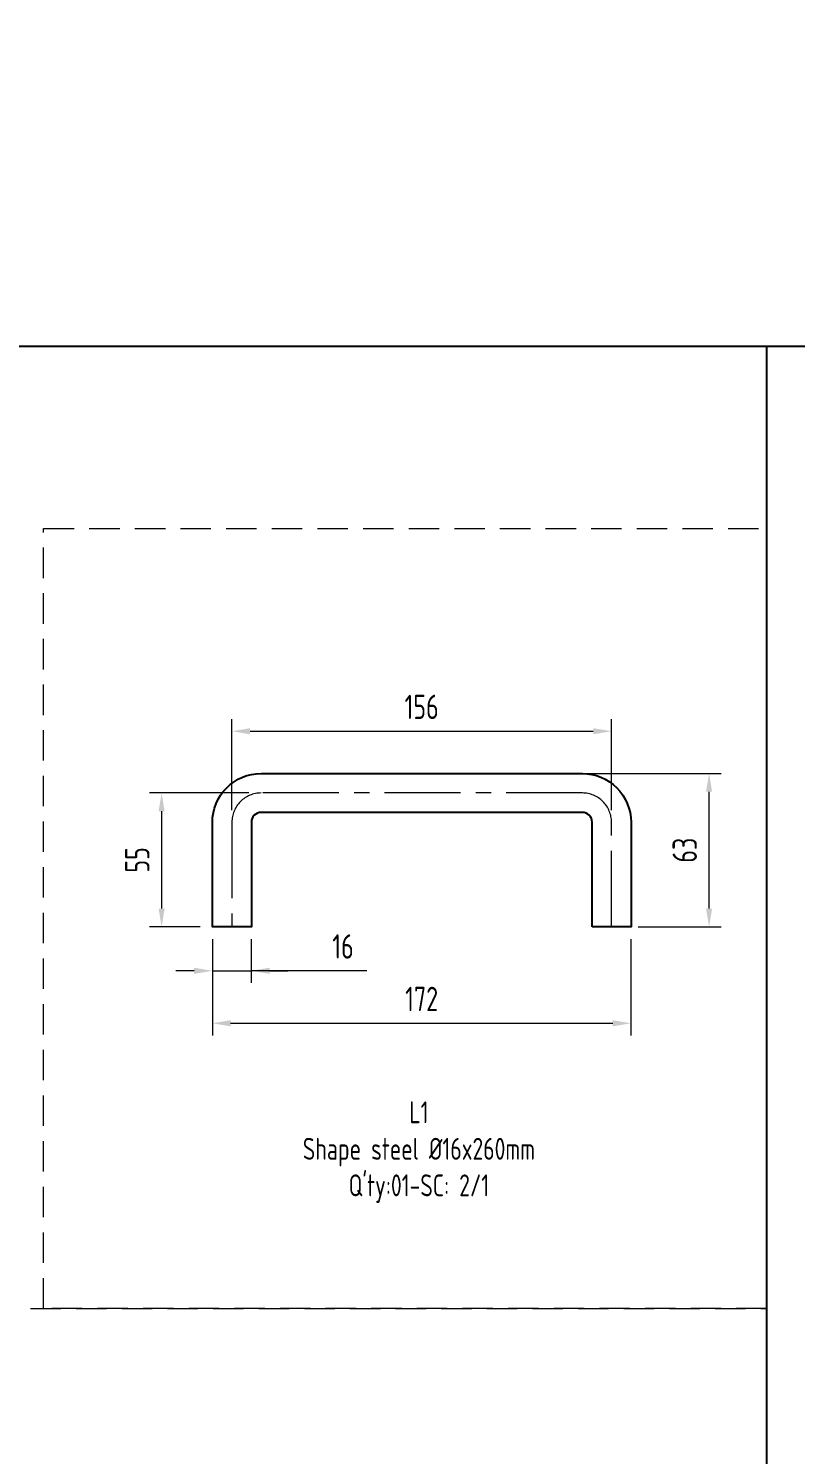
# Model space of a CAD drawing. Header units: millimetres. Extents: x -46397 to 283259, y -8690 to 23983.
# Drawn here: x 175436 to 176067, y -418 to 754 of the extents above; entities that cross this region are included whole.
import ezdxf
from ezdxf import colors
from ezdxf.entities.mleader import LeaderData, LeaderLine
from ezdxf.math import Vec2, Vec3

# ---------------------------------------------------------------- set-up
doc = ezdxf.new("R2010")
doc.units = ezdxf.units.MM
doc.linetypes.add('CENTER', pattern=[2, 1.25, -0.25, 0.25, -0.25])
doc.linetypes.add('HIDDEN', pattern=[0.375, 0.25, -0.125])
doc.layers.get('Defpoints').update_dxf_attribs({"lineweight": 0})
doc.layers.add('DIM', color=8, linetype='Continuous')
for name, color, linetype, lineweight in [('Dtext', 255, 'Continuous', 20), ('DUONGCHINH', 7, 'Continuous', 25), ('mDƯỜNG KHUẤT', 251, 'HIDDEN', 5), ('mDƯỜNG TÂM', 8, 'CENTER', 0)]:
    doc.layers.add(name, color=color, linetype=linetype, lineweight=lineweight)
doc.styles.add('Chu va so', font='arial.ttf')
doc.styles.add('GHI CHÚ 1', font='isocp_IV25.ttf', dxfattribs={"width": 0.8})
doc.styles.get("Standard").update_dxf_attribs({"font": 'isocp.shx', "width": 0.8})
doc.styles.add('TCVN', font='arial.ttf')
doc.dimstyles.new('1-30SCALE', dxfattribs={"dimtxt": 75, "dimasz": 75, "dimexe": 37.5, "dimexo": 30, "dimgap": 30, "dimtad": 1, "dimtoh": 1, "dimdec": 0, "dimdsep": 46, "dimtxsty": 'GHI CHÚ 1', "dimcen": 0.09, "dimclrd": 256, "dimclre": 256, "dimclrt": 2, "dimadec": 0, "dimazin": 0, "dimtfac": 1, "dimtdec": 0, "dimtofl": 0, "dimtmove": 0, "dimatfit": 3, "dimfxl": 1, "dimlwd": 0, "dimlwe": 0, "dimarcsym": 0})

# ---------------------------------------------------------------- blocks, each defined once
blk = doc.blocks.new('_Dot')
at = {"color": 0, "linetype": 'ByBlock', "lineweight": -2}
blk.add_line((-0.5, 0), (-1, 0), dxfattribs=at)
at = {"color": 0, "linetype": 'ByBlock', "const_width": 0.5}
blk.add_lwpolyline([(-0.25, 0, 1), (0.25, 0, 1)], format="xyb", close=True, dxfattribs=at)
blk = doc.blocks.new('*D706')
at = {"layer": 'Defpoints', "color": 0, "transparency": 16777216}
for p in [(175876.3, 141.6), (175995.6, 141.6), (175927.4, 15.6)]:
    blk.add_point(p, dxfattribs=at)
at = {"layer": 'DIM', "linetype": 'Continuous', "lineweight": 0, "transparency": 16777216}
for p, q in [((175886.3, 141.6), (176005.6, 141.6)), ((175995.6, 30.6), (175995.6, 126.6)), ((175937.4, 15.6), (176005.6, 15.6))]:
    blk.add_line(p, q, dxfattribs=at)
at = {"layer": 'DIM', "transparency": 16777216}
for points in [[(175993.1, 126.6), (175998.1, 126.6), (175995.6, 141.6)], [(175993.1, 30.6), (175998.1, 30.6), (175995.6, 15.6)]]:
    blk.add_solid(points, dxfattribs=at)
at = {"layer": 'DIM', "color": 2, "transparency": 16777216, "insert": (175975.6, 78.6), "char_height": 20, "attachment_point": 5, "rotation": 90, "style": 'GHI CHÚ 1'}
blk.add_mtext('63', dxfattribs=at)
blk = doc.blocks.new('*D715')
at = {"layer": 'Defpoints', "color": 0, "transparency": 16777216}
for p in [(175915.4, 176.3), (175603.4, 101.6, -1.4), (175915.4, 101.6, -1.4)]:
    blk.add_point(p, dxfattribs=at)
at = {"layer": 'DIM', "linetype": 'Continuous', "lineweight": 0, "transparency": 16777216}
for p, q in [((175603.4, 111.6), (175603.4, 186.3)), ((175618.4, 176.3), (175900.4, 176.3)), ((175915.4, 111.6), (175915.4, 186.3))]:
    blk.add_line(p, q, dxfattribs=at)
at = {"layer": 'DIM', "transparency": 16777216}
for points in [[(175618.4, 178.8), (175618.4, 173.8), (175603.4, 176.3)], [(175900.4, 178.8), (175900.4, 173.8), (175915.4, 176.3)]]:
    blk.add_solid(points, dxfattribs=at)
at = {"layer": 'DIM', "color": 2, "transparency": 16777216, "insert": (175759.4, 196.3), "char_height": 20, "attachment_point": 5, "style": 'GHI CHÚ 1'}
blk.add_mtext('156', dxfattribs=at)
blk = doc.blocks.new('*D716')
at = {"layer": 'Defpoints', "color": 0, "transparency": 16777216}
for p in [(175587.4, 15.6, -1.4), (175931.4, 15.6, -1.4), (175931.4, -63.6)]:
    blk.add_point(p, dxfattribs=at)
at = {"layer": 'DIM', "linetype": 'Continuous', "lineweight": 0, "transparency": 16777216}
for p, q in [((175587.4, 5.6), (175587.4, -73.6)), ((175931.4, 5.6), (175931.4, -73.6)), ((175602.4, -63.6), (175916.4, -63.6))]:
    blk.add_line(p, q, dxfattribs=at)
at = {"layer": 'DIM', "transparency": 16777216}
for points in [[(175602.4, -61.1), (175602.4, -66.1), (175587.4, -63.6)], [(175916.4, -61.1), (175916.4, -66.1), (175931.4, -63.6)]]:
    blk.add_solid(points, dxfattribs=at)
at = {"layer": 'DIM', "color": 2, "transparency": 16777216, "insert": (175759.4, -43.6), "char_height": 20, "attachment_point": 5, "style": 'GHI CHÚ 1'}
blk.add_mtext('172', dxfattribs=at)
blk = doc.blocks.new('*D717')
at = {"layer": 'Defpoints', "color": 0, "transparency": 16777216}
for p in [(175587.4, 15.6, -1.4), (175619.4, 15.6, -1.4), (175619.4, -20.5)]:
    blk.add_point(p, dxfattribs=at)
at = {"layer": 'DIM', "linetype": 'Continuous', "lineweight": 0, "transparency": 16777216}
for p, q in [((175587.4, 5.6), (175587.4, -30.5)), ((175619.4, 5.6), (175619.4, -30.5)), ((175572.4, -20.5), (175557.4, -20.5)), ((175587.4, -20.5), (175619.4, -20.5)), ((175714.3, -20.5), (175619.4, -20.5)), ((175634.4, -20.5), (175649.4, -20.5))]:
    blk.add_line(p, q, dxfattribs=at)
at = {"layer": 'DIM', "transparency": 16777216}
for points in [[(175572.4, -18), (175572.4, -23), (175587.4, -20.5)], [(175634.4, -18), (175634.4, -23), (175619.4, -20.5)]]:
    blk.add_solid(points, dxfattribs=at)
at = {"layer": 'DIM', "color": 2, "transparency": 16777216, "insert": (175694.8, -0.5), "char_height": 20, "attachment_point": 5, "style": 'GHI CHÚ 1'}
blk.add_mtext('16', dxfattribs=at)
blk = doc.blocks.new('*D762')
at = {"layer": 'Defpoints', "color": 0, "transparency": 16777216}
for p in [(175627.4, 125.6, -1.4), (175545.7, 15.6), (175587.4, 15.6, -1.4)]:
    blk.add_point(p, dxfattribs=at)
at = {"layer": 'DIM', "linetype": 'Continuous', "lineweight": 0, "transparency": 16777216}
for p, q in [((175617.4, 125.6), (175535.7, 125.6)), ((175545.7, 110.6), (175545.7, 30.6)), ((175577.4, 15.6), (175535.7, 15.6))]:
    blk.add_line(p, q, dxfattribs=at)
at = {"layer": 'DIM', "transparency": 16777216}
for points in [[(175543.2, 110.6), (175548.2, 110.6), (175545.7, 125.6)], [(175543.2, 30.6), (175548.2, 30.6), (175545.7, 15.6)]]:
    blk.add_solid(points, dxfattribs=at)
at = {"layer": 'DIM', "color": 2, "transparency": 16777216, "insert": (175525.7, 70.6), "char_height": 20, "attachment_point": 5, "rotation": 90, "style": 'GHI CHÚ 1'}
blk.add_mtext('55', dxfattribs=at)
blk = doc.blocks.new('*U1842')
at = {"lineweight": 25}
for points in [[(0, 0), (3838.6, 0), (3838.6, 2514.5), (0, 2514.5)], [(0, 0), (2902.4, 0), (2902.4, 2514.5), (0, 2514.5)]]:
    blk.add_lwpolyline(points, close=True, dxfattribs=at)
at = {"layer": 'Dtext', "ltscale": 0.1}
for tag, p, height, style in [('REV_3', (2927.1, 944.5), 16.7, 'TCVN'), ('FOR_APPROVAL3', (3094.3, 943.3, -0.2), 20.1, 'TCVN'), ('REV_2', (2927.1, 882), 16.7, 'TCVN'), ('FOR_APPROVAL2', (3094.3, 880.9, -0.2), 20.1, 'TCVN'), ('FOR_APPROVAL1', (3094.3, 818.4, -0.1), 20.1, 'TCVN'), ('REV_1', (2927.1, 819.6), 16.7, 'TCVN'), ('REV_0', (2927.1, 757.2), 16.7, 'TCVN'), ('NGUOI_VE', (3272.4, 756.3, -0.1), 20.1, 'TCVN'), ('NGUOI_KIEM_2', (3449.7, 756.3, -0.2), 20.1, 'TCVN'), ('NGUOI_DUYET', (3663.9, 756.3, -0.2), 20.1, 'TCVN'), ('1.1_A4', (3674.6, 38.1, -0.2), 20.1, 'Chu va so'), ('A4_A4', (3741.4, 38.1, -0.2), 20.1, 'Chu va so'), ('REV.', (3796.4, 38.1, -0.2), 20.1, 'Chu va so')]:
    blk.add_attdef(tag, p, '', height=height, dxfattribs=dict(at, style=style))
for tag, p, height, style, width in [('NGAY_REV03', (2969.5, 943.3, -0.2), 17.4, 'TCVN', 0.95), ('NGAY_REV02', (2969.5, 880.9, -0.2), 17.4, 'TCVN', 0.95), ('NGAY_REV01', (2969.5, 818.4, -0.2), 17.4, 'TCVN', 0.95), ('NGAY_REV0', (2969.5, 756, -0.2), 17.4, 'TCVN', 0.95), ('DWD.NO', (2967.9, 16.3, -0.2), 26.7, 'Chu va so', 0.85)]:
    blk.add_attdef(tag, p, '', height=height, dxfattribs=dict(at, style=style, width=width))
at = {"layer": 'Dtext', "lineweight": 25, "ltscale": 0.1, "style": 'Chu va so'}
for tag, p, height in [('PROJECT_CODE', (3161.3, 314.3), 40.1), ('TITLE1', (2987.5, 239.7, -0.2), 26.7), ('TITLE2', (2987.5, 176.8, -0.2), 26.7), ('TITLE3', (2987.5, 114.4, -0.2), 26.7)]:
    blk.add_attdef(tag, p, '', height=height, dxfattribs=at)

msp = doc.modelspace()

# ---------------------------------------------------------------- linework, layer by layer
at = {"layer": 'DUONGCHINH', "elevation": -1.42}
msp.add_lwpolyline([(175899.45, 15.59), (175899.45, 101.59, 0.4142136), (175891.45, 109.59), (175627.45, 109.59, 0.4142136), (175619.45, 101.59), (175619.45, 15.59), (175587.45, 15.59), (175587.45, 101.59, -0.4142136), (175627.45, 141.59), (175891.45, 141.59, -0.4142136), (175931.45, 101.59), (175931.45, 15.59)], format="xyb", close=True, dxfattribs=at)
at = {"layer": 'mDƯỜNG KHUẤT', "ltscale": 100}
for points in [[(175448.76, 342.89), (176042.99, 342.89), (176042.99, -297.86), (175448.76, -297.86)], [(174613, -297.86), (176042.99, -297.86), (176042.99, -924.48), (174613, -924.48)]]:
    msp.add_lwpolyline(points, close=True, dxfattribs=at)
at = {"layer": 'mDƯỜNG TÂM', "ltscale": 50, "elevation": -1.42}
msp.add_lwpolyline([(175915.45, 15.59), (175915.45, 101.59, 0.4142136), (175891.45, 125.59), (175627.45, 125.59, 0.4142136), (175603.45, 101.59), (175603.45, 15.59)], format="xyb", dxfattribs=at)

# ---------------------------------------------------------------- texts
at = {"color": 3, "insert": (175655.61, -127.72, -1.32), "char_height": 18, "attachment_point": 1, "style": 'GHI CHÚ 1'}
msp.add_mtext_dynamic_manual_height_columns("\\A1;\\pxqc;{\\Fisocp|c0;L1\\P\\C7;Shape steel %%C16\\C0;x260mm\\PQ'ty:01-SC: 2/1}", width=203.0579, gutter_width=3.34, heights=[0], dxfattribs=at)

# ---------------------------------------------------------------- dimensions: what is measured, and where the dimension line sits
at = {"layer": 'DIM'}
for base, p1, p2, picture, middle in [((175915.45, 176.31, -1.42), (175603.45, 101.59, -2.84), (175915.45, 101.59, -2.84), '*D715', (175759.45, 196.31, -1.42)), ((175931.45, -63.6), (175587.45, 15.59, -1.42), (175931.45, 15.59, -1.42), '*D716', (175759.45, -43.59))]:
    dim = msp.add_linear_dim(base=base, p1=p1, p2=p2, dimstyle='1-30SCALE', override={"dimtxt": 20, "dimasz": 15, "dimexe": 10, "dimexo": 10, "dimgap": 10, "dimlfac": 0.5, "dimtmove": 1}, dxfattribs=at)
    dim.commit()
    dim.dimension.update_dxf_attribs({"geometry": picture, "text_midpoint": middle})
for base, p1, p2, angle, picture, middle in [((175995.59, 141.59, -1.42), (175927.45, 15.59, -1.42), (175876.28, 141.59, -1.42), 270, '*D706', (175975.59, 78.59, -1.42)), ((175545.7, 15.59), (175627.45, 125.59, -1.42), (175587.45, 15.59, -1.42), 90, '*D762', (175525.7, 70.59))]:
    dim = msp.add_linear_dim(base=base, p1=p1, p2=p2, angle=angle, dimstyle='1-30SCALE', override={"dimtxt": 20, "dimasz": 15, "dimexe": 10, "dimexo": 10, "dimgap": 10, "dimlfac": 0.5, "dimtmove": 1}, dxfattribs=at)
    dim.commit()
    dim.dimension.update_dxf_attribs({"geometry": picture, "text_midpoint": middle})
dim = msp.add_linear_dim(base=(175619.45, -20.52), p1=(175587.45, 15.59, -1.42), p2=(175619.45, 15.59, -1.42), dimstyle='1-30SCALE', override={"dimtxt": 20, "dimasz": 15, "dimexe": 10, "dimexo": 10, "dimgap": 10, "dimlfac": 0.5, "dimtmove": 1}, dxfattribs=at)
dim.commit()
dim.dimension.update_dxf_attribs({"geometry": '*D717', "text_midpoint": (175694.83, -25.72), "dimtype": 160})

# ---------------------------------------------------------------- leaders
at = {"color": 3, "ltscale": 5}
ml = msp.add_multileader_mtext('Standard', dxfattribs=at)
ml.set_content('{\\fArial|b0|i0|c0|p34;Khoan lỗ %%C10 cho cùm ống DN200 (theo thực tế)}', color=3)
ml.set_leader_properties(lineweight=9)
ml.set_arrow_properties(name='DOT')
ml.build(insert=Vec2(0, 0))
ml.multileader.update_dxf_attribs({"has_dogleg": 0, "text_left_attachment_type": 5, "text_right_attachment_type": 6, "dogleg_length": 0.1, "arrow_head_size": 17.4, "scale": 300})
ctx = ml.context
ctx.base_point, ctx.scale, ctx.char_height, ctx.arrow_head_size, ctx.landing_gap_size, ctx.plane_origin = Vec3(148509.96, 665.28), 300, 24, 17.4, 18, Vec3(149312.43, -378.76)
ctx.left_attachment, ctx.right_attachment = 5, 6
notes = []
notes.append((ctx, [(0, (1, 1, 0), (148878.33, 716.29), (-1, 0), 30, [(0, [(149054.42, 441.35)], 0, [])])]))
ctx.mtext.insert, ctx.mtext.width, ctx.mtext.flow_direction = Vec3(148527.96, 747.35), 309.9931, 5
ml = msp.add_multileader_mtext('Standard', dxfattribs=at)
ml.set_content('{\\fArial|b0|i0|c0|p34;Khoan lỗ %%C10 cho cùm ống DN100 (theo thực tế)}', color=3)
ml.set_leader_properties(lineweight=9)
ml.set_arrow_properties(name='DOT')
ml.build(insert=Vec2(0, 0))
ml.multileader.update_dxf_attribs({"has_dogleg": 0, "text_left_attachment_type": 5, "text_right_attachment_type": 6, "dogleg_length": 0.1, "arrow_head_size": 17.4, "scale": 300})
ctx = ml.context
ctx.base_point, ctx.scale, ctx.char_height, ctx.arrow_head_size, ctx.landing_gap_size, ctx.plane_origin = Vec3(149602.55, 578.05), 300, 24, 17.4, 18, Vec3(149253.66, -389.59)
ctx.left_attachment, ctx.right_attachment = 5, 6
notes.append((ctx, [(0, (1, 1, 0), (149572.55, 578.05), (1, 0), 30, [(0, [(149511.66, 430.53)], 0, [])])]))
ctx.mtext.insert, ctx.mtext.width, ctx.mtext.flow_direction = Vec3(149620.55, 660.13), 306.4046, 5
for ctx, leaders in notes:
    for number, flags, end, landing, length, lines in leaders:
        leader = LeaderData()
        leader.index, (leader.has_last_leader_line, leader.has_dogleg_vector, leader.attachment_direction) = number, flags
        leader.last_leader_point, leader.dogleg_vector, leader.dogleg_length = Vec3(end), Vec3(landing), length
        for number, points, colour, breaks in lines:
            line = LeaderLine()
            line.index, line.vertices, line.color, line.breaks = number, Vec3.list(points), colors.encode_raw_color(colour), breaks
            leader.lines.append(line)
        ctx.leaders.append(leader)

# ---------------------------------------------------------------- next in the draw order: block references
at = {"xscale": 0.9084576280678549, "yscale": 0.9084576280678549, "zscale": 0.9084576280678549}
msp.add_blockref('*U1842', (173406.31, -1791.94), dxfattribs=at)

doc.saveas('drawing.dxf')
